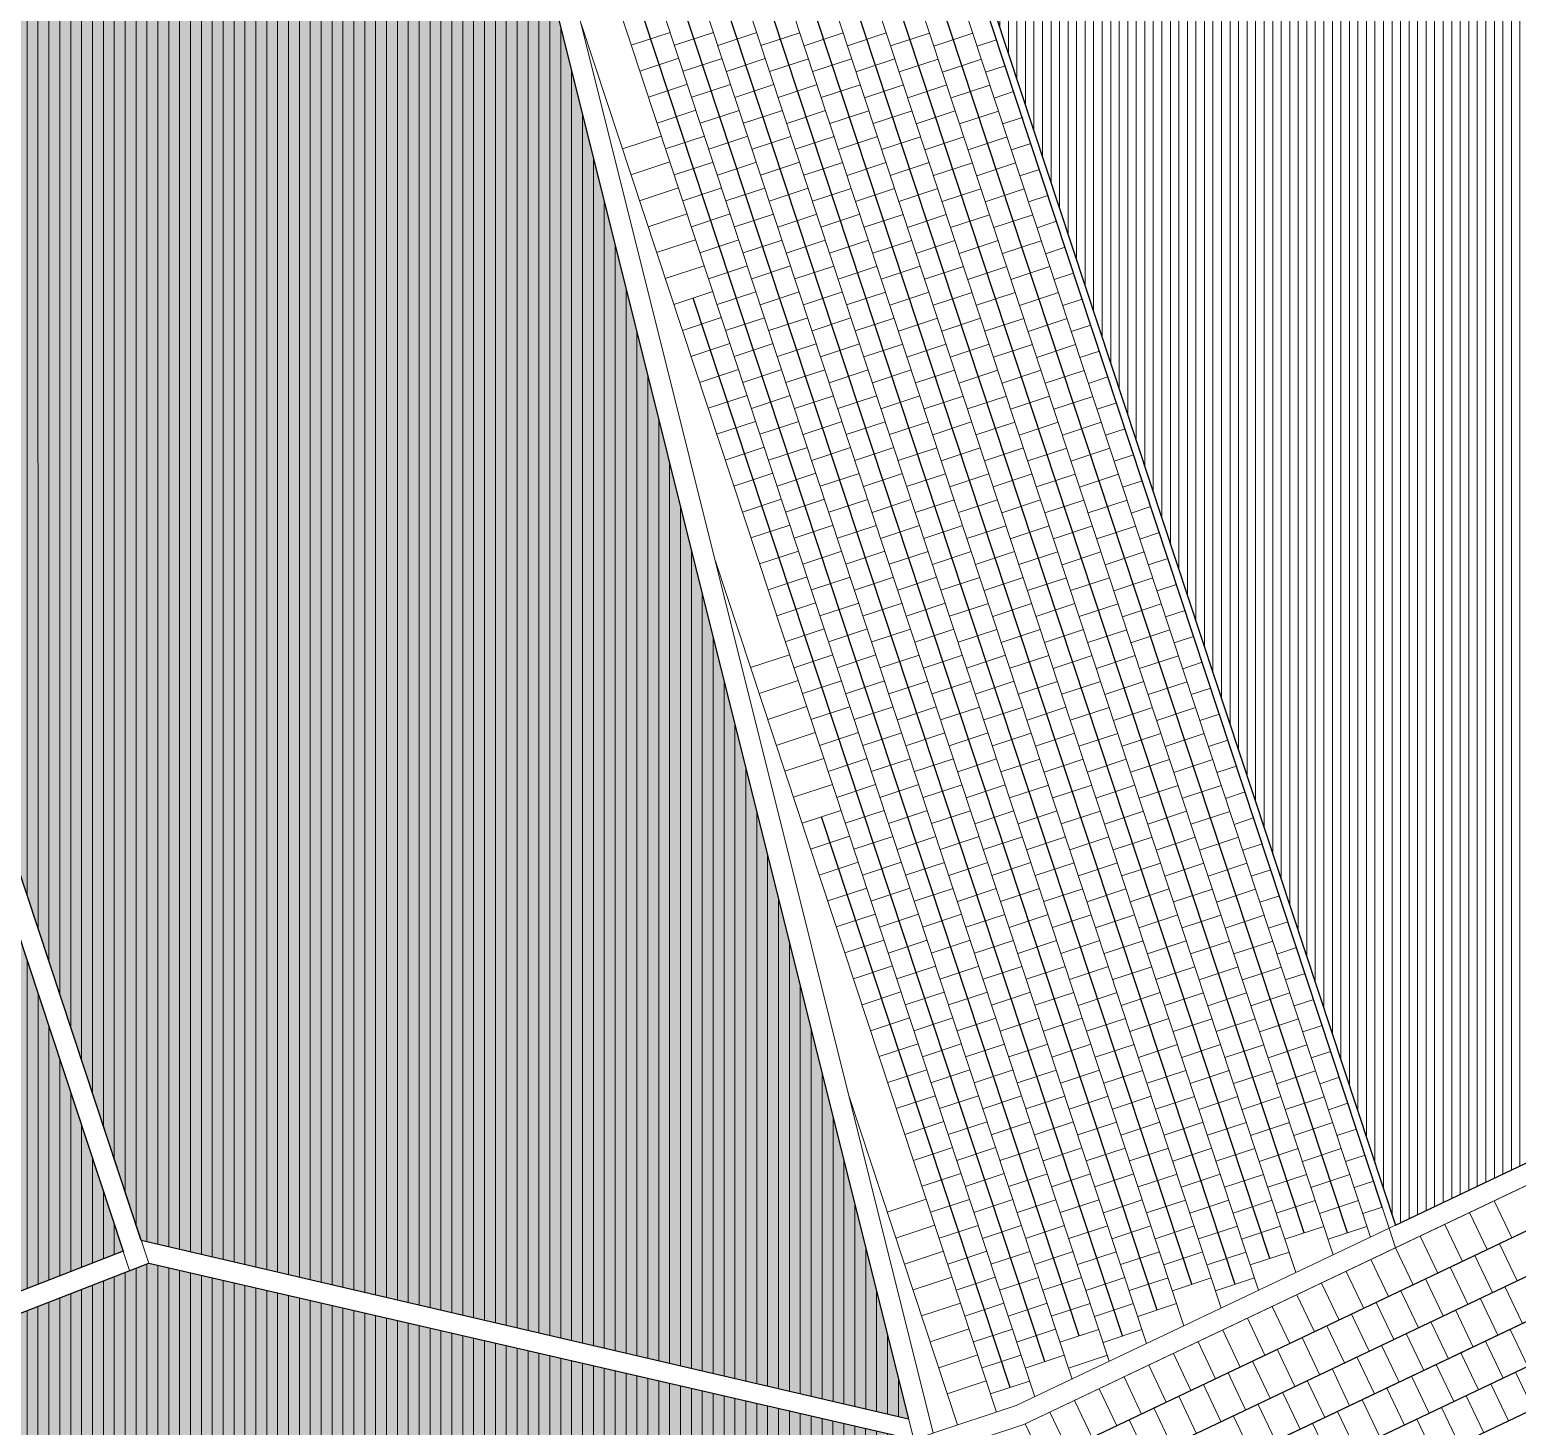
# Model space of a CAD drawing. Header units: metres. Extents: x 679599 to 680028, y 2748524 to 2748840.
# Drawn here: x 679962.27 to 679984.04, y 2748688.94 to 2748709.39 of the extents above; entities that cross this region are included whole.
import ezdxf

# ---------------------------------------------------------------- set-up
doc = ezdxf.new("R2010")
doc.units = ezdxf.units.M
doc.header["$LTSCALE"] = 5
doc.layers.add('00-AUX', color=2, linetype='Continuous', plot=False)
for name, color, linetype, lineweight, plot in [('02-L-B-Channel', 140, 'Continuous', 5, False), ('02-L-B-Curb', 11, 'Continuous', 5, False), ('02-L-B-Gutter', 170, 'Continuous', 5, False)]:
    doc.layers.add(name, color=color, linetype=linetype, lineweight=lineweight, plot=plot)
for name, color, linetype, lineweight, true_color in [('02-L-Joints-Paviment_07_Precast Concrete Blocks 60X40', 7, 'Continuous', 5, 0x999999), ('03-TR-Pavement_02_Sealed Gravel', 7, 'Continuous', 5, 0x38321e), ('03-TR-Pavement_04_Dry Meadow_2', 7, 'Continuous', 5, 0xe2c75d), ('03-TR-Pavement_07_Precast Concrete Blocks 60X40', 7, 'Continuous', 5, 0x999999)]:
    doc.layers.add(name, color=color, linetype=linetype, lineweight=lineweight, true_color=true_color)
doc.layers.add('03-TR-Pavement_04_Dry Meadow_', color=54, linetype='Continuous', lineweight=5)

msp = doc.modelspace()

# ---------------------------------------------------------------- hatches: boundary and pattern name
at = {"layer": '03-TR-Pavement_02_Sealed Gravel', "linetype": 'Continuous'}
h = msp.add_hatch(dxfattribs=at)
h.set_pattern_fill('ANSI31', color=256, scale=0.0393, angle=45)
h.set_pattern_definition([(90, (652974.11672, 2717198.73223), (-0.1247775, 0), [])])
h.paths.add_polyline_path([(679968.866, 2748742.603), (679983.868, 2748747.571), (679993.107, 2748719.677), (679978.111, 2748714.692)], flags=16)
h.paths.add_polyline_path([(679998.133, 2748710.307), (680003.902, 2748713.034), (680005.419, 2748708.439), (680000.185, 2748705.967)], flags=16)
h.paths.add_polyline_path([(679963.902, 2748747.461), (679988.621, 2748759.303), (680006.998, 2748703.659), (679982.255, 2748691.885)])
at = {"layer": '03-TR-Pavement_04_Dry Meadow_', "linetype": 'Continuous'}
h = msp.add_hatch(dxfattribs=at)
h.set_pattern_fill('ANSI31', color=256, scale=0.0502, angle=45)
edge = h.paths.add_edge_path()
edge.add_line((679951.824, 2748727.274), (679906.388, 2748719.139))
edge.add_line((679906.388, 2748719.139), (679907.52, 2748717.31))
edge.add_line((679907.52, 2748717.31), (679910.109, 2748717.774))
edge.add_arc((679914.515, 2748693.165), 25, 80.3242, 100.1502, ccw=False)
edge.add_line((679918.717, 2748717.809), (679942.925, 2748713.682))
edge.add_line((679942.925, 2748713.682), (679947.801, 2748721.129))
edge.add_line((679947.801, 2748721.129), (679948.805, 2748720.471))
edge.add_line((679948.805, 2748720.471), (679944.215, 2748713.462))
edge.add_line((679944.215, 2748713.462), (679944.503, 2748713.413))
edge.add_arc((679947.024, 2748728.2), 15, 260.3242, 285.4745)
edge.add_line((679951.027, 2748713.743), (679951.403, 2748712.603))
edge.add_arc((679947.024, 2748728.2), 16.2, 260.3242, 285.6822, ccw=False)
edge.add_line((679944.302, 2748712.23), (679943.499, 2748712.367))
edge.add_line((679943.499, 2748712.367), (679937.947, 2748703.887))
edge.add_arc((679928.577, 2748710.022), 11.2, 280.6088, 326.7876, ccw=False)
edge.add_arc((679938.068, 2748734.433), 36.19, 258.154, 269.2826)
edge.add_arc((679937.023, 2748650.968), 47.281, 64.0406, 89.2826, ccw=False)
edge.add_line((679957.719, 2748693.479), (679957.194, 2748692.4))
edge.add_arc((679937.023, 2748650.968), 46.081, 64.0406, 89.2826)
edge.add_arc((679938.068, 2748734.433), 37.39, 258.9313, 269.2826, ccw=False)
edge.add_arc((679914.873, 2748673.066), 29.415, 46.138, 57.0108, ccw=False)
edge.add_line((679935.256, 2748694.274), (679943.096, 2748686.739))
edge.add_line((679943.096, 2748686.739), (679942.265, 2748685.874))
edge.add_line((679942.265, 2748685.874), (679934.424, 2748693.409))
edge.add_arc((679914.873, 2748673.066), 28.215, 46.138, 84.6291)
edge.add_line((679917.514, 2748701.157), (679930.755, 2748679.757))
edge.add_line((679930.755, 2748679.757), (679958.564, 2748690.599))
edge.add_line((679958.564, 2748690.599), (679958.927, 2748689.668))
edge.add_line((679958.927, 2748689.668), (679963.637, 2748691.504))
edge.add_line((679963.637, 2748691.504), (679951.824, 2748727.274))
edge = h.paths.add_edge_path(flags=17)
edge.add_line((679942.208, 2748712.587), (679926.353, 2748715.29))
edge.add_arc((679924.454, 2748704.151), 11.3, 80.3242, 135.7121)
edge.add_line((679916.365, 2748712.041), (679912.948, 2748708.538))
edge.add_line((679912.948, 2748708.538), (679916.732, 2748702.422))
edge.add_arc((679914.873, 2748673.066), 29.415, 69.6554, 86.378, ccw=False)
edge.add_arc((679928.577, 2748710.022), 10, 249.6554, 326.7876)
edge.add_line((679936.943, 2748704.545), (679942.208, 2748712.587))
edge = h.paths.add_edge_path(flags=17)
edge.add_line((679921.085, 2748716.188), (679918.515, 2748716.627))
edge.add_arc((679914.515, 2748693.165), 23.8, 80.3242, 100.1502)
edge.add_line((679910.321, 2748716.593), (679908.199, 2748716.213))
edge.add_line((679908.199, 2748716.213), (679912.297, 2748709.589))
edge.add_line((679912.297, 2748709.589), (679915.506, 2748712.879))
edge.add_arc((679924.454, 2748704.151), 12.5, 105.6353, 135.7121, ccw=False)
h = msp.add_hatch(dxfattribs=at)
h.set_pattern_fill('ANSI31', color=256, scale=0.0502, angle=45)
h.paths.add_polyline_path([(679956.694, 2748713.49), (679968.087, 2748717.252), (679975.132, 2748689.046), (679963.901, 2748691.661)])
h = msp.add_hatch(dxfattribs=at)
h.set_pattern_fill('ANSI31', color=256, scale=0.0502, angle=45)
h.paths.add_polyline_path([(679964.011, 2748691.328), (679975.206, 2748688.747), (679932.702, 2748674.71), (679930.503, 2748678.264)])
at = {"layer": '03-TR-Pavement_04_Dry Meadow_2', "ltscale": 2, "transparency": 33554687}
h = msp.add_hatch(dxfattribs=at)
h.set_pattern_fill('AR-CONC', color=256, scale=0.0067, angle=290)
edge = h.paths.add_edge_path(flags=17)
edge.add_line((679942.208, 2748712.587), (679926.353, 2748715.29))
edge.add_arc((679924.454, 2748704.151), 11.3, 80.3242, 135.7121)
edge.add_line((679916.365, 2748712.041), (679912.948, 2748708.538))
edge.add_line((679912.948, 2748708.538), (679916.732, 2748702.422))
edge.add_arc((679914.873, 2748673.066), 29.415, 69.6554, 86.378, ccw=False)
edge.add_arc((679928.577, 2748710.022), 10, 249.6554, 326.7876)
edge.add_line((679936.943, 2748704.545), (679942.208, 2748712.587))
edge = h.paths.add_edge_path(flags=17)
edge.add_line((679921.085, 2748716.188), (679918.515, 2748716.627))
edge.add_arc((679914.515, 2748693.165), 23.8, 80.3242, 100.1502)
edge.add_line((679910.321, 2748716.593), (679908.199, 2748716.213))
edge.add_line((679908.199, 2748716.213), (679912.297, 2748709.589))
edge.add_line((679912.297, 2748709.589), (679915.506, 2748712.879))
edge.add_arc((679924.454, 2748704.151), 12.5, 105.6353, 135.7121, ccw=False)
edge = h.paths.add_edge_path()
edge.add_arc((679951.657, 2748691.678), 3.003, 90.946, 409.5425)
edge.add_arc((679936.884, 2748650.667), 46.412, 64.0497, 68.8834, ccw=False)
edge.add_line((679957.194, 2748692.4), (679957.719, 2748693.479))
edge.add_arc((679937.023, 2748650.968), 47.281, 64.0406, 80.8063)
edge.add_line((679944.577, 2748697.642), (679944.642, 2748698.088))
edge.add_arc((679946.738, 2748697.636), 2.144, 115.8853, 167.8341, ccw=False)
edge.add_arc((679944.492, 2748702.264), 3, 295.8866, 587.3056)
edge.add_arc((679941.02, 2748698.469), 2.144, -4.4036, 47.8811, ccw=False)
edge.add_line((679943.157, 2748698.304), (679943.093, 2748697.858))
edge.add_arc((679937.023, 2748650.968), 47.281, 82.6241, 89.2826)
edge.add_arc((679938.068, 2748734.433), 36.19, 258.154, 269.2826, ccw=False)
edge.add_arc((679928.577, 2748710.022), 11.2, 280.6088, 326.7876)
edge.add_line((679937.947, 2748703.887), (679943.499, 2748712.367))
edge.add_line((679943.499, 2748712.367), (679944.302, 2748712.23))
edge.add_arc((679947.024, 2748728.2), 16.2, 260.3242, 285.6822)
edge.add_line((679951.403, 2748712.603), (679951.027, 2748713.743))
edge.add_arc((679947.024, 2748728.2), 15, 260.3242, 285.4745, ccw=False)
edge.add_line((679944.503, 2748713.413), (679944.215, 2748713.462))
edge.add_line((679944.215, 2748713.462), (679948.805, 2748720.471))
edge.add_line((679948.805, 2748720.471), (679947.801, 2748721.129))
edge.add_line((679947.801, 2748721.129), (679945.319, 2748717.339))
edge.add_line((679945.319, 2748717.339), (679945.115, 2748717.473))
edge.add_arc((679946.408, 2748719.183), 2.144, 180.9576, 232.9064, ccw=False)
edge.add_arc((679941.265, 2748719.097), 3, 0.9604, 292.2629)
edge.add_arc((679943.243, 2748714.349), 2.144, 60.6687, 113.1152, ccw=False)
edge.add_line((679944.293, 2748716.218), (679944.498, 2748716.084))
edge.add_line((679944.498, 2748716.084), (679942.925, 2748713.682))
edge.add_line((679942.925, 2748713.682), (679918.717, 2748717.809))
edge.add_arc((679914.515, 2748693.165), 25, 80.3242, 100.1502)
edge.add_line((679910.109, 2748717.774), (679907.52, 2748717.31))
edge.add_line((679907.52, 2748717.31), (679906.388, 2748719.139))
edge.add_line((679906.388, 2748719.139), (679951.824, 2748727.274))
edge.add_line((679951.824, 2748727.274), (679963.637, 2748691.504))
edge.add_line((679963.637, 2748691.504), (679958.927, 2748689.668))
edge.add_line((679958.927, 2748689.668), (679958.564, 2748690.599))
edge.add_line((679958.564, 2748690.599), (679930.755, 2748679.757))
edge.add_line((679930.755, 2748679.757), (679917.514, 2748701.157))
edge.add_arc((679914.873, 2748673.066), 28.215, 46.138, 84.6291, ccw=False)
edge.add_line((679934.424, 2748693.409), (679942.265, 2748685.874))
edge.add_line((679942.265, 2748685.874), (679943.096, 2748686.739))
edge.add_line((679943.096, 2748686.739), (679935.256, 2748694.274))
edge.add_arc((679914.873, 2748673.066), 29.415, 46.138, 57.0108)
edge.add_arc((679938.068, 2748734.433), 37.39, 258.9313, 269.2826)
edge.add_arc((679937.092, 2748651.378), 45.67, 71.4685, 89.3631, ccw=False)
edge = h.paths.add_edge_path(flags=16)
edge.add_line((679929.841, 2748700.102), (679931.488, 2748700.455))
edge.add_arc((679933.623, 2748700.26), 2.144, 136.2636, 174.7921, ccw=False)
edge.add_arc((679929.906, 2748703.817), 3, 316.2636, 607.9235)
edge.add_arc((679927.973, 2748699.05), 2.144, 29.3949, 67.9235, ccw=False)
h = msp.add_hatch(dxfattribs=at)
h.set_pattern_fill('AR-CONC', color=256, scale=0.0067, angle=290)
h.paths.add_polyline_path([(679956.694, 2748713.49), (679968.087, 2748717.252), (679975.132, 2748689.046), (679963.901, 2748691.661)])
h = msp.add_hatch(dxfattribs=at)
h.set_pattern_fill('AR-CONC', color=256, scale=0.0067, angle=290)
h.paths.add_polyline_path([(679964.011, 2748691.328), (679975.206, 2748688.747), (679932.702, 2748674.71), (679930.503, 2748678.264)])

# ---------------------------------------------------------------- linework, layer by layer
at = {"layer": '00-AUX', "ltscale": 0.3}
msp.add_lwpolyline([(679963.902, 2748747.461), (679982.255, 2748691.885), (680006.998, 2748703.659), (679988.621, 2748759.303)], close=True, dxfattribs=at)
at = {"layer": '00-AUX'}
for points in [[(679981.555, 2748691.772), (679963.171, 2748747.444)], [(679982.062, 2748692.15), (679963.812, 2748747.415)], [(679980.923, 2748691.774), (679962.625, 2748747.182)], [(679980.416, 2748691.396), (679962.165, 2748746.66)], [(679979.276, 2748691.02), (679965.724, 2748732.058)], [(679979.909, 2748691.018), (679966.362, 2748732.039)], [(679978.262, 2748690.263), (679969.225, 2748717.629)], [(679978.769, 2748690.642), (679969.864, 2748717.609)], [(679977.63, 2748690.265), (679969.978, 2748713.435)], [(679977.097, 2748688.433), (680020.801, 2748709.23)], [(679976.14, 2748687.314), (680020.879, 2748708.603)], [(679976.408, 2748686.778), (680021.318, 2748708.147)], [(679976.657, 2748686.231), (680021.396, 2748707.52)], [(679976.924, 2748685.694), (680021.835, 2748707.065)], [(679977.123, 2748689.887), (679971.98, 2748705.46)], [(679976.616, 2748689.509), (679973.856, 2748697.865)]]:
    msp.add_lwpolyline(points, dxfattribs=at)
at = {"layer": '00-AUX', "ltscale": 0.3}
for points in [[(679905.322, 2748718.949), (679951.824, 2748727.274), (679963.637, 2748691.504), (679930.343, 2748678.523), (679905.322, 2748718.949)], [(679964.011, 2748691.328), (679975.206, 2748688.747), (679932.702, 2748674.71), (679930.503, 2748678.264), (679964.011, 2748691.328)]]:
    msp.add_lwpolyline(points, dxfattribs=at)
at = {"layer": '00-AUX'}
msp.add_lwpolyline([(679956.694, 2748713.49), (679968.087, 2748717.252), (679975.132, 2748689.046), (679963.901, 2748691.661)], close=True, dxfattribs=at)
at = {"layer": '02-L-B-Channel'}
for points in [[(679968.087, 2748717.252), (679968.372, 2748717.347), (679975.492, 2748688.841), (679975.206, 2748688.747), (679968.087, 2748717.252)], [(679975.206, 2748688.747), (679971.643, 2748703.015)]]:
    msp.add_lwpolyline(points, dxfattribs=at)
at = {"layer": '02-L-B-Curb'}
for p, q in [((679964.01, 2748691.328), (679930.225, 2748678.156)), ((679930.343, 2748678.523), (679963.637, 2748691.504))]:
    msp.add_line(p, q, dxfattribs=at)
msp.add_lwpolyline([(679982.255, 2748691.885), (679963.902, 2748747.461), (679963.811, 2748747.418), (679982.164, 2748691.841)], close=True, dxfattribs=at)
for points in [[(679905.153, 2748719.223), (679952.027, 2748727.615), (679964.01, 2748691.328)], [(679905.322, 2748718.949), (679951.824, 2748727.274), (679963.731, 2748691.219)], [(679982.164, 2748691.841), (679976.706, 2748689.244), (679975.472, 2748688.836)], [(679963.901, 2748691.661), (679975.132, 2748689.046)], [(679982.259, 2748691.554), (679976.818, 2748688.965), (679975.566, 2748688.551)], [(679964.01, 2748691.328), (679975.206, 2748688.747)]]:
    msp.add_lwpolyline(points, dxfattribs=at)
at = {"layer": '02-L-B-Gutter'}
msp.add_lwpolyline([(680007.089, 2748703.702), (679982.164, 2748691.841), (679982.259, 2748691.554), (680007.184, 2748703.415)], close=True, dxfattribs=at)
at = {"layer": '02-L-Joints-Paviment_07_Precast Concrete Blocks 60X40'}
for points in [[(679971.643, 2748709.351), (679971.073, 2748709.162)], [(679972.276, 2748709.349), (679971.706, 2748709.161)], [(679972.908, 2748709.347), (679972.338, 2748709.159)], [(679973.541, 2748709.345), (679972.971, 2748709.157)], [(679974.173, 2748709.344), (679973.603, 2748709.155)], [(679974.805, 2748709.342), (679974.236, 2748709.154)], [(679975.438, 2748709.34), (679974.868, 2748709.152)], [(679976.07, 2748709.338), (679975.501, 2748709.15)], [(679976.418, 2748709.243), (679976.133, 2748709.148)], [(679971.769, 2748708.971), (679971.199, 2748708.783)], [(679972.401, 2748708.969), (679971.831, 2748708.781)], [(679973.034, 2748708.967), (679972.464, 2748708.779)], [(679973.666, 2748708.965), (679973.096, 2748708.777)], [(679974.298, 2748708.964), (679973.729, 2748708.776)], [(679974.931, 2748708.962), (679974.361, 2748708.774)], [(679975.563, 2748708.96), (679974.994, 2748708.772)], [(679976.196, 2748708.958), (679975.626, 2748708.77)], [(679976.544, 2748708.863), (679976.259, 2748708.768)], [(679971.894, 2748708.591), (679971.324, 2748708.403)], [(679972.527, 2748708.589), (679971.957, 2748708.401)], [(679973.159, 2748708.587), (679972.589, 2748708.399)], [(679973.791, 2748708.586), (679973.222, 2748708.398)], [(679974.424, 2748708.584), (679973.854, 2748708.396)], [(679975.056, 2748708.582), (679974.487, 2748708.394)], [(679975.689, 2748708.58), (679975.119, 2748708.392)], [(679976.321, 2748708.579), (679975.752, 2748708.39)], [(679976.669, 2748708.483), (679976.384, 2748708.389)], [(679972.019, 2748708.211), (679971.45, 2748708.023)], [(679972.652, 2748708.209), (679972.082, 2748708.021)], [(679973.284, 2748708.208), (679972.715, 2748708.019)], [(679973.917, 2748708.206), (679973.347, 2748708.018)], [(679974.549, 2748708.204), (679973.98, 2748708.016)], [(679975.182, 2748708.202), (679974.612, 2748708.014)], [(679975.814, 2748708.201), (679975.244, 2748708.012)], [(679976.447, 2748708.199), (679975.877, 2748708.011)], [(679976.795, 2748708.103), (679976.509, 2748708.009)], [(679971.512, 2748707.833), (679970.943, 2748707.645)], [(679972.145, 2748707.831), (679971.575, 2748707.643)], [(679972.777, 2748707.83), (679972.208, 2748707.641)], [(679973.41, 2748707.828), (679972.84, 2748707.64)], [(679974.042, 2748707.826), (679973.473, 2748707.638)], [(679974.675, 2748707.824), (679974.105, 2748707.636)], [(679975.307, 2748707.822), (679974.737, 2748707.634)], [(679975.94, 2748707.821), (679975.37, 2748707.633)], [(679976.572, 2748707.819), (679976.002, 2748707.631)], [(679976.92, 2748707.723), (679976.635, 2748707.629)], [(679971.638, 2748707.453), (679971.068, 2748707.265)], [(679972.27, 2748707.451), (679971.701, 2748707.263)], [(679972.903, 2748707.45), (679972.333, 2748707.262)], [(679973.535, 2748707.448), (679972.966, 2748707.26)], [(679974.168, 2748707.446), (679973.598, 2748707.258)], [(679974.8, 2748707.444), (679974.23, 2748707.256)], [(679975.433, 2748707.443), (679974.863, 2748707.254)], [(679976.065, 2748707.441), (679975.495, 2748707.253)], [(679976.698, 2748707.439), (679976.128, 2748707.251)], [(679977.046, 2748707.343), (679976.76, 2748707.249)], [(679971.763, 2748707.073), (679971.194, 2748706.885)], [(679972.396, 2748707.072), (679971.826, 2748706.883)], [(679973.028, 2748707.07), (679972.459, 2748706.882)], [(679973.661, 2748707.068), (679973.091, 2748706.88)], [(679974.293, 2748707.066), (679973.723, 2748706.878)], [(679974.926, 2748707.065), (679974.356, 2748706.876)], [(679975.558, 2748707.063), (679974.988, 2748706.875)], [(679976.19, 2748707.061), (679975.621, 2748706.873)], [(679976.823, 2748707.059), (679976.253, 2748706.871)], [(679977.171, 2748706.964), (679976.886, 2748706.869)], [(679971.889, 2748706.694), (679971.319, 2748706.505)], [(679972.521, 2748706.692), (679971.952, 2748706.504)], [(679973.154, 2748706.69), (679972.584, 2748706.502)], [(679973.786, 2748706.688), (679973.216, 2748706.5)], [(679974.419, 2748706.687), (679973.849, 2748706.498)], [(679975.051, 2748706.685), (679974.481, 2748706.497)], [(679975.683, 2748706.683), (679975.114, 2748706.495)], [(679976.316, 2748706.681), (679975.746, 2748706.493)], [(679976.948, 2748706.679), (679976.379, 2748706.491)], [(679977.296, 2748706.584), (679977.011, 2748706.49)], [(679972.014, 2748706.314), (679971.444, 2748706.126)], [(679972.647, 2748706.312), (679972.077, 2748706.124)], [(679973.279, 2748706.31), (679972.709, 2748706.122)], [(679973.912, 2748706.308), (679973.342, 2748706.12)], [(679974.544, 2748706.307), (679973.974, 2748706.119)], [(679975.176, 2748706.305), (679974.607, 2748706.117)], [(679975.809, 2748706.303), (679975.239, 2748706.115)], [(679976.441, 2748706.301), (679975.872, 2748706.113)], [(679977.074, 2748706.3), (679976.504, 2748706.111)], [(679977.422, 2748706.204), (679977.137, 2748706.11)], [(679972.14, 2748705.934), (679971.57, 2748705.746)], [(679972.772, 2748705.932), (679972.202, 2748705.744)], [(679973.405, 2748705.93), (679972.835, 2748705.742)], [(679974.037, 2748705.929), (679973.467, 2748705.74)], [(679974.669, 2748705.927), (679974.1, 2748705.739)], [(679975.302, 2748705.925), (679974.732, 2748705.737)], [(679975.934, 2748705.923), (679975.365, 2748705.735)], [(679976.567, 2748705.922), (679975.997, 2748705.733)], [(679977.199, 2748705.92), (679976.63, 2748705.732)], [(679977.547, 2748705.824), (679977.262, 2748705.73)], [(679972.265, 2748705.554), (679971.695, 2748705.366)], [(679972.898, 2748705.552), (679972.328, 2748705.364)], [(679973.53, 2748705.551), (679972.96, 2748705.362)], [(679974.162, 2748705.549), (679973.593, 2748705.361)], [(679974.795, 2748705.547), (679974.225, 2748705.359)], [(679975.427, 2748705.545), (679974.858, 2748705.357)], [(679976.06, 2748705.544), (679975.49, 2748705.355)], [(679976.692, 2748705.542), (679976.123, 2748705.354)], [(679977.325, 2748705.54), (679976.755, 2748705.352)], [(679977.673, 2748705.444), (679977.387, 2748705.35)], [(679972.39, 2748705.174), (679971.821, 2748704.986)], [(679973.023, 2748705.173), (679972.453, 2748704.984)], [(679973.655, 2748705.171), (679973.086, 2748704.983)], [(679974.288, 2748705.169), (679973.718, 2748704.981)], [(679974.92, 2748705.167), (679974.351, 2748704.979)], [(679975.553, 2748705.165), (679974.983, 2748704.977)], [(679976.185, 2748705.164), (679975.616, 2748704.976)], [(679976.818, 2748705.162), (679976.248, 2748704.974)], [(679977.45, 2748705.16), (679976.88, 2748704.972)], [(679977.798, 2748705.064), (679977.513, 2748704.97)], [(679972.516, 2748704.794), (679971.946, 2748704.606)], [(679973.148, 2748704.793), (679972.579, 2748704.605)], [(679973.781, 2748704.791), (679973.211, 2748704.603)], [(679974.413, 2748704.789), (679973.844, 2748704.601)], [(679975.046, 2748704.787), (679974.476, 2748704.599)], [(679975.678, 2748704.786), (679975.108, 2748704.597)], [(679976.311, 2748704.784), (679975.741, 2748704.596)], [(679976.943, 2748704.782), (679976.373, 2748704.594)], [(679977.576, 2748704.78), (679977.006, 2748704.592)], [(679977.924, 2748704.685), (679977.638, 2748704.59)], [(679972.641, 2748704.415), (679972.072, 2748704.226)], [(679973.274, 2748704.413), (679972.704, 2748704.225)], [(679973.906, 2748704.411), (679973.337, 2748704.223)], [(679974.539, 2748704.409), (679973.969, 2748704.221)], [(679975.171, 2748704.408), (679974.601, 2748704.219)], [(679975.804, 2748704.406), (679975.234, 2748704.218)], [(679976.436, 2748704.404), (679975.866, 2748704.216)], [(679977.069, 2748704.402), (679976.499, 2748704.214)], [(679977.701, 2748704.401), (679977.131, 2748704.212)], [(679978.049, 2748704.305), (679977.764, 2748704.211)], [(679972.767, 2748704.035), (679972.197, 2748703.847)], [(679973.399, 2748704.033), (679972.83, 2748703.845)], [(679974.032, 2748704.031), (679973.462, 2748703.843)], [(679974.664, 2748704.03), (679974.094, 2748703.841)], [(679975.297, 2748704.028), (679974.727, 2748703.84)], [(679975.929, 2748704.026), (679975.359, 2748703.838)], [(679976.562, 2748704.024), (679975.992, 2748703.836)], [(679977.194, 2748704.022), (679976.624, 2748703.834)], [(679977.826, 2748704.021), (679977.257, 2748703.833)], [(679978.174, 2748703.925), (679977.889, 2748703.831)], [(679972.892, 2748703.655), (679972.322, 2748703.467)], [(679973.525, 2748703.653), (679972.955, 2748703.465)], [(679974.157, 2748703.651), (679973.587, 2748703.463)], [(679974.79, 2748703.65), (679974.22, 2748703.462)], [(679975.422, 2748703.648), (679974.852, 2748703.46)], [(679976.054, 2748703.646), (679975.485, 2748703.458)], [(679976.687, 2748703.644), (679976.117, 2748703.456)], [(679977.319, 2748703.643), (679976.75, 2748703.454)], [(679977.952, 2748703.641), (679977.382, 2748703.453)], [(679978.3, 2748703.545), (679978.015, 2748703.451)], [(679973.018, 2748703.275), (679972.448, 2748703.087)], [(679973.65, 2748703.273), (679973.08, 2748703.085)], [(679974.283, 2748703.272), (679973.713, 2748703.083)], [(679974.915, 2748703.27), (679974.345, 2748703.082)], [(679975.547, 2748703.268), (679974.978, 2748703.08)], [(679976.18, 2748703.266), (679975.61, 2748703.078)], [(679976.812, 2748703.265), (679976.243, 2748703.076)], [(679977.445, 2748703.263), (679976.875, 2748703.075)], [(679978.077, 2748703.261), (679977.508, 2748703.073)], [(679978.425, 2748703.165), (679978.14, 2748703.071)], [(679973.143, 2748702.895), (679972.573, 2748702.707)], [(679973.776, 2748702.894), (679973.206, 2748702.705)], [(679974.408, 2748702.892), (679973.838, 2748702.704)], [(679975.04, 2748702.89), (679974.471, 2748702.702)], [(679975.673, 2748702.888), (679975.103, 2748702.7)], [(679976.305, 2748702.886), (679975.736, 2748702.698)], [(679976.938, 2748702.885), (679976.368, 2748702.697)], [(679977.57, 2748702.883), (679977.001, 2748702.695)], [(679978.203, 2748702.881), (679977.633, 2748702.693)], [(679978.551, 2748702.786), (679978.265, 2748702.691)], [(679973.268, 2748702.515), (679972.699, 2748702.327)], [(679973.901, 2748702.514), (679973.331, 2748702.326)], [(679974.533, 2748702.512), (679973.964, 2748702.324)], [(679975.166, 2748702.51), (679974.596, 2748702.322)], [(679975.798, 2748702.508), (679975.229, 2748702.32)], [(679976.431, 2748702.507), (679975.861, 2748702.319)], [(679977.063, 2748702.505), (679976.494, 2748702.317)], [(679977.696, 2748702.503), (679977.126, 2748702.315)], [(679978.328, 2748702.501), (679977.758, 2748702.313)], [(679978.676, 2748702.406), (679978.391, 2748702.311)], [(679973.394, 2748702.136), (679972.824, 2748701.948)], [(679974.026, 2748702.134), (679973.457, 2748701.946)], [(679974.659, 2748702.132), (679974.089, 2748701.944)], [(679975.291, 2748702.13), (679974.722, 2748701.942)], [(679975.924, 2748702.129), (679975.354, 2748701.94)], [(679976.556, 2748702.127), (679975.986, 2748701.939)], [(679977.189, 2748702.125), (679976.619, 2748701.937)], [(679977.821, 2748702.123), (679977.251, 2748701.935)], [(679978.454, 2748702.122), (679977.884, 2748701.933)], [(679978.802, 2748702.026), (679978.516, 2748701.932)], [(679973.519, 2748701.756), (679972.95, 2748701.568)], [(679974.152, 2748701.754), (679973.582, 2748701.566)], [(679974.784, 2748701.752), (679974.215, 2748701.564)], [(679975.417, 2748701.751), (679974.847, 2748701.562)], [(679976.049, 2748701.749), (679975.479, 2748701.561)], [(679976.682, 2748701.747), (679976.112, 2748701.559)], [(679977.314, 2748701.745), (679976.744, 2748701.557)], [(679977.947, 2748701.743), (679977.377, 2748701.555)], [(679978.579, 2748701.742), (679978.009, 2748701.554)], [(679978.927, 2748701.646), (679978.642, 2748701.552)], [(679973.645, 2748701.376), (679973.075, 2748701.188)], [(679974.277, 2748701.374), (679973.708, 2748701.186)], [(679974.91, 2748701.373), (679974.34, 2748701.184)], [(679975.542, 2748701.371), (679974.972, 2748701.183)], [(679976.175, 2748701.369), (679975.605, 2748701.181)], [(679976.807, 2748701.367), (679976.237, 2748701.179)], [(679977.44, 2748701.365), (679976.87, 2748701.177)], [(679978.072, 2748701.364), (679977.502, 2748701.176)], [(679978.704, 2748701.362), (679978.135, 2748701.174)], [(679979.053, 2748701.266), (679978.767, 2748701.172)], [(679973.77, 2748700.996), (679973.201, 2748700.808)], [(679974.403, 2748700.994), (679973.833, 2748700.806)], [(679975.035, 2748700.993), (679974.465, 2748700.805)], [(679975.668, 2748700.991), (679975.098, 2748700.803)], [(679976.3, 2748700.989), (679975.73, 2748700.801)], [(679976.932, 2748700.987), (679976.363, 2748700.799)], [(679977.565, 2748700.986), (679976.995, 2748700.797)], [(679978.197, 2748700.984), (679977.628, 2748700.796)], [(679978.83, 2748700.982), (679978.26, 2748700.794)], [(679979.178, 2748700.886), (679978.893, 2748700.792)], [(679973.896, 2748700.616), (679973.326, 2748700.428)], [(679974.528, 2748700.615), (679973.958, 2748700.426)], [(679975.161, 2748700.613), (679974.591, 2748700.425)], [(679975.793, 2748700.611), (679975.223, 2748700.423)], [(679976.425, 2748700.609), (679975.856, 2748700.421)], [(679977.058, 2748700.608), (679976.488, 2748700.419)], [(679977.69, 2748700.606), (679977.121, 2748700.418)], [(679978.323, 2748700.604), (679977.753, 2748700.416)], [(679978.955, 2748700.602), (679978.386, 2748700.414)], [(679979.303, 2748700.507), (679979.018, 2748700.412)], [(679973.389, 2748700.238), (679972.819, 2748700.05)], [(679974.021, 2748700.237), (679973.451, 2748700.048)], [(679974.654, 2748700.235), (679974.084, 2748700.047)], [(679975.286, 2748700.233), (679974.716, 2748700.045)], [(679975.918, 2748700.231), (679975.349, 2748700.043)], [(679976.551, 2748700.229), (679975.981, 2748700.041)], [(679977.183, 2748700.228), (679976.614, 2748700.04)], [(679977.816, 2748700.226), (679977.246, 2748700.038)], [(679978.448, 2748700.224), (679977.879, 2748700.036)], [(679979.081, 2748700.222), (679978.511, 2748700.034)], [(679979.429, 2748700.127), (679979.143, 2748700.033)], [(679973.514, 2748699.858), (679972.944, 2748699.67)], [(679974.147, 2748699.857), (679973.577, 2748699.669)], [(679974.779, 2748699.855), (679974.209, 2748699.667)], [(679975.411, 2748699.853), (679974.842, 2748699.665)], [(679976.044, 2748699.851), (679975.474, 2748699.663)], [(679976.676, 2748699.85), (679976.107, 2748699.662)], [(679977.309, 2748699.848), (679976.739, 2748699.66)], [(679977.941, 2748699.846), (679977.372, 2748699.658)], [(679978.574, 2748699.844), (679978.004, 2748699.656)], [(679979.206, 2748699.843), (679978.636, 2748699.654)], [(679979.554, 2748699.747), (679979.269, 2748699.653)], [(679973.639, 2748699.479), (679973.07, 2748699.291)], [(679974.272, 2748699.477), (679973.702, 2748699.289)], [(679974.904, 2748699.475), (679974.335, 2748699.287)], [(679975.537, 2748699.473), (679974.967, 2748699.285)], [(679976.169, 2748699.472), (679975.6, 2748699.283)], [(679976.802, 2748699.47), (679976.232, 2748699.282)], [(679977.434, 2748699.468), (679976.865, 2748699.28)], [(679978.067, 2748699.466), (679977.497, 2748699.278)], [(679978.699, 2748699.465), (679978.129, 2748699.276)], [(679979.332, 2748699.463), (679978.762, 2748699.275)], [(679979.68, 2748699.367), (679979.394, 2748699.273)], [(679973.765, 2748699.099), (679973.195, 2748698.911)], [(679974.397, 2748699.097), (679973.828, 2748698.909)], [(679975.03, 2748699.095), (679974.46, 2748698.907)], [(679975.662, 2748699.094), (679975.093, 2748698.905)], [(679976.295, 2748699.092), (679975.725, 2748698.904)], [(679976.927, 2748699.09), (679976.358, 2748698.902)], [(679977.56, 2748699.088), (679976.99, 2748698.9)], [(679978.192, 2748699.086), (679977.622, 2748698.898)], [(679978.825, 2748699.085), (679978.255, 2748698.897)], [(679979.457, 2748699.083), (679978.887, 2748698.895)], [(679979.805, 2748698.987), (679979.52, 2748698.893)], [(679973.89, 2748698.719), (679973.321, 2748698.531)], [(679974.523, 2748698.717), (679973.953, 2748698.529)], [(679975.155, 2748698.715), (679974.586, 2748698.527)], [(679975.788, 2748698.714), (679975.218, 2748698.526)], [(679976.42, 2748698.712), (679975.85, 2748698.524)], [(679977.053, 2748698.71), (679976.483, 2748698.522)], [(679977.685, 2748698.708), (679977.115, 2748698.52)], [(679978.318, 2748698.707), (679977.748, 2748698.519)], [(679978.95, 2748698.705), (679978.38, 2748698.517)], [(679979.582, 2748698.703), (679979.013, 2748698.515)], [(679979.931, 2748698.607), (679979.645, 2748698.513)], [(679974.016, 2748698.339), (679973.446, 2748698.151)], [(679974.648, 2748698.337), (679974.079, 2748698.149)], [(679975.281, 2748698.336), (679974.711, 2748698.148)], [(679975.913, 2748698.334), (679975.343, 2748698.146)], [(679976.546, 2748698.332), (679975.976, 2748698.144)], [(679977.178, 2748698.33), (679976.608, 2748698.142)], [(679977.811, 2748698.329), (679977.241, 2748698.14)], [(679978.443, 2748698.327), (679977.873, 2748698.139)], [(679979.075, 2748698.325), (679978.506, 2748698.137)], [(679979.708, 2748698.323), (679979.138, 2748698.135)], [(679980.056, 2748698.228), (679979.771, 2748698.133)], [(679974.141, 2748697.959), (679973.572, 2748697.771)], [(679974.774, 2748697.958), (679974.204, 2748697.769)], [(679975.406, 2748697.956), (679974.836, 2748697.768)], [(679976.039, 2748697.954), (679975.469, 2748697.766)], [(679976.671, 2748697.952), (679976.101, 2748697.764)], [(679977.304, 2748697.951), (679976.734, 2748697.762)], [(679977.936, 2748697.949), (679977.366, 2748697.761)], [(679978.568, 2748697.947), (679977.999, 2748697.759)], [(679979.201, 2748697.945), (679978.631, 2748697.757)], [(679979.833, 2748697.943), (679979.264, 2748697.755)], [(679980.181, 2748697.848), (679979.896, 2748697.754)], [(679974.267, 2748697.58), (679973.697, 2748697.391)], [(679974.899, 2748697.578), (679974.329, 2748697.39)], [(679975.532, 2748697.576), (679974.962, 2748697.388)], [(679976.164, 2748697.574), (679975.594, 2748697.386)], [(679976.796, 2748697.572), (679976.227, 2748697.384)], [(679977.429, 2748697.571), (679976.859, 2748697.383)], [(679978.061, 2748697.569), (679977.492, 2748697.381)], [(679978.694, 2748697.567), (679978.124, 2748697.379)], [(679979.326, 2748697.565), (679978.757, 2748697.377)], [(679979.959, 2748697.564), (679979.389, 2748697.376)], [(679980.307, 2748697.468), (679980.021, 2748697.374)], [(679974.392, 2748697.2), (679973.822, 2748697.012)], [(679975.025, 2748697.198), (679974.455, 2748697.01)], [(679975.657, 2748697.196), (679975.087, 2748697.008)], [(679976.289, 2748697.194), (679975.72, 2748697.006)], [(679976.922, 2748697.193), (679976.352, 2748697.005)], [(679977.554, 2748697.191), (679976.985, 2748697.003)], [(679978.187, 2748697.189), (679977.617, 2748697.001)], [(679978.819, 2748697.187), (679978.25, 2748696.999)], [(679979.452, 2748697.186), (679978.882, 2748696.997)], [(679980.084, 2748697.184), (679979.514, 2748696.996)], [(679980.432, 2748697.088), (679980.147, 2748696.994)], [(679974.518, 2748696.82), (679973.948, 2748696.632)], [(679975.15, 2748696.818), (679974.58, 2748696.63)], [(679975.782, 2748696.816), (679975.213, 2748696.628)], [(679976.415, 2748696.815), (679975.845, 2748696.626)], [(679977.047, 2748696.813), (679976.478, 2748696.625)], [(679977.68, 2748696.811), (679977.11, 2748696.623)], [(679978.312, 2748696.809), (679977.743, 2748696.621)], [(679978.945, 2748696.808), (679978.375, 2748696.619)], [(679979.577, 2748696.806), (679979.007, 2748696.618)], [(679980.21, 2748696.804), (679979.64, 2748696.616)], [(679980.558, 2748696.708), (679980.272, 2748696.614)], [(679974.643, 2748696.44), (679974.073, 2748696.252)], [(679975.275, 2748696.438), (679974.706, 2748696.25)], [(679975.908, 2748696.437), (679975.338, 2748696.248)], [(679976.54, 2748696.435), (679975.971, 2748696.247)], [(679977.173, 2748696.433), (679976.603, 2748696.245)], [(679977.805, 2748696.431), (679977.236, 2748696.243)], [(679978.438, 2748696.429), (679977.868, 2748696.241)], [(679979.07, 2748696.428), (679978.5, 2748696.24)], [(679979.703, 2748696.426), (679979.133, 2748696.238)], [(679980.335, 2748696.424), (679979.765, 2748696.236)], [(679980.683, 2748696.329), (679980.398, 2748696.234)], [(679974.768, 2748696.06), (679974.199, 2748695.872)], [(679975.401, 2748696.058), (679974.831, 2748695.87)], [(679976.033, 2748696.057), (679975.464, 2748695.869)], [(679976.666, 2748696.055), (679976.096, 2748695.867)], [(679977.298, 2748696.053), (679976.728, 2748695.865)], [(679977.931, 2748696.051), (679977.361, 2748695.863)], [(679978.563, 2748696.05), (679977.993, 2748695.862)], [(679979.196, 2748696.048), (679978.626, 2748695.86)], [(679979.828, 2748696.046), (679979.258, 2748695.858)], [(679980.46, 2748696.044), (679979.891, 2748695.856)], [(679980.809, 2748695.949), (679980.523, 2748695.854)], [(679974.894, 2748695.68), (679974.324, 2748695.492)], [(679975.526, 2748695.679), (679974.957, 2748695.491)], [(679976.159, 2748695.677), (679975.589, 2748695.489)], [(679976.791, 2748695.675), (679976.221, 2748695.487)], [(679977.424, 2748695.673), (679976.854, 2748695.485)], [(679978.056, 2748695.672), (679977.486, 2748695.483)], [(679978.689, 2748695.67), (679978.119, 2748695.482)], [(679979.321, 2748695.668), (679978.751, 2748695.48)], [(679979.953, 2748695.666), (679979.384, 2748695.478)], [(679980.586, 2748695.665), (679980.016, 2748695.476)], [(679980.934, 2748695.569), (679980.649, 2748695.475)], [(679975.019, 2748695.301), (679974.45, 2748695.112)], [(679975.652, 2748695.299), (679975.082, 2748695.111)], [(679976.284, 2748695.297), (679975.714, 2748695.109)], [(679976.917, 2748695.295), (679976.347, 2748695.107)], [(679977.549, 2748695.294), (679976.979, 2748695.105)], [(679978.182, 2748695.292), (679977.612, 2748695.104)], [(679978.814, 2748695.29), (679978.244, 2748695.102)], [(679979.446, 2748695.288), (679978.877, 2748695.1)], [(679980.079, 2748695.286), (679979.509, 2748695.098)], [(679980.711, 2748695.285), (679980.142, 2748695.097)], [(679981.06, 2748695.189), (679980.774, 2748695.095)], [(679975.145, 2748694.921), (679974.575, 2748694.733)], [(679975.777, 2748694.919), (679975.207, 2748694.731)], [(679976.41, 2748694.917), (679975.84, 2748694.729)], [(679977.042, 2748694.915), (679976.472, 2748694.727)], [(679977.674, 2748694.914), (679977.105, 2748694.726)], [(679978.307, 2748694.912), (679977.737, 2748694.724)], [(679978.939, 2748694.91), (679978.37, 2748694.722)], [(679979.572, 2748694.908), (679979.002, 2748694.72)], [(679980.204, 2748694.907), (679979.635, 2748694.719)], [(679980.837, 2748694.905), (679980.267, 2748694.717)], [(679981.185, 2748694.809), (679980.899, 2748694.715)], [(679975.27, 2748694.541), (679974.7, 2748694.353)], [(679975.903, 2748694.539), (679975.333, 2748694.351)], [(679976.535, 2748694.537), (679975.965, 2748694.349)], [(679977.167, 2748694.536), (679976.598, 2748694.348)], [(679977.8, 2748694.534), (679977.23, 2748694.346)], [(679978.432, 2748694.532), (679977.863, 2748694.344)], [(679979.065, 2748694.53), (679978.495, 2748694.342)], [(679979.697, 2748694.529), (679979.128, 2748694.34)], [(679980.33, 2748694.527), (679979.76, 2748694.339)], [(679980.962, 2748694.525), (679980.392, 2748694.337)], [(679981.31, 2748694.429), (679981.025, 2748694.335)], [(679975.396, 2748694.161), (679974.826, 2748693.973)], [(679976.028, 2748694.159), (679975.458, 2748693.971)], [(679976.66, 2748694.158), (679976.091, 2748693.969)], [(679977.293, 2748694.156), (679976.723, 2748693.968)], [(679977.925, 2748694.154), (679977.356, 2748693.966)], [(679978.558, 2748694.152), (679977.988, 2748693.964)], [(679979.19, 2748694.151), (679978.621, 2748693.962)], [(679979.823, 2748694.149), (679979.253, 2748693.961)], [(679980.455, 2748694.147), (679979.885, 2748693.959)], [(679981.088, 2748694.145), (679980.518, 2748693.957)], [(679981.436, 2748694.05), (679981.15, 2748693.955)], [(679975.521, 2748693.781), (679974.951, 2748693.593)], [(679976.153, 2748693.78), (679975.584, 2748693.591)], [(679976.786, 2748693.778), (679976.216, 2748693.59)], [(679977.418, 2748693.776), (679976.849, 2748693.588)], [(679978.051, 2748693.774), (679977.481, 2748693.586)], [(679978.683, 2748693.772), (679978.114, 2748693.584)], [(679979.316, 2748693.771), (679978.746, 2748693.583)], [(679979.948, 2748693.769), (679979.378, 2748693.581)], [(679980.581, 2748693.767), (679980.011, 2748693.579)], [(679981.213, 2748693.765), (679980.643, 2748693.577)], [(679981.561, 2748693.67), (679981.276, 2748693.575)], [(679975.646, 2748693.401), (679975.077, 2748693.213)], [(679976.279, 2748693.4), (679975.709, 2748693.212)], [(679976.911, 2748693.398), (679976.342, 2748693.21)], [(679977.544, 2748693.396), (679976.974, 2748693.208)], [(679978.176, 2748693.394), (679977.606, 2748693.206)], [(679978.809, 2748693.393), (679978.239, 2748693.205)], [(679979.441, 2748693.391), (679978.871, 2748693.203)], [(679980.074, 2748693.389), (679979.504, 2748693.201)], [(679980.706, 2748693.387), (679980.136, 2748693.199)], [(679981.338, 2748693.386), (679980.769, 2748693.197)], [(679981.687, 2748693.29), (679981.401, 2748693.196)], [(679975.772, 2748693.022), (679975.202, 2748692.834)], [(679976.404, 2748693.02), (679975.835, 2748692.832)], [(679977.037, 2748693.018), (679976.467, 2748692.83)], [(679977.669, 2748693.016), (679977.099, 2748692.828)], [(679978.302, 2748693.015), (679977.732, 2748692.826)], [(679978.934, 2748693.013), (679978.364, 2748692.825)], [(679979.567, 2748693.011), (679978.997, 2748692.823)], [(679980.199, 2748693.009), (679979.629, 2748692.821)], [(679980.831, 2748693.008), (679980.262, 2748692.819)], [(679981.464, 2748693.006), (679980.894, 2748692.818)], [(679981.812, 2748692.91), (679981.527, 2748692.816)], [(679975.897, 2748692.642), (679975.328, 2748692.454)], [(679976.53, 2748692.64), (679975.96, 2748692.452)], [(679977.162, 2748692.638), (679976.592, 2748692.45)], [(679977.795, 2748692.637), (679977.225, 2748692.448)], [(679978.427, 2748692.635), (679977.857, 2748692.447)], [(679979.06, 2748692.633), (679978.49, 2748692.445)], [(679979.692, 2748692.631), (679979.122, 2748692.443)], [(679980.324, 2748692.629), (679979.755, 2748692.441)], [(679980.957, 2748692.628), (679980.387, 2748692.44)], [(679981.589, 2748692.626), (679981.02, 2748692.438)], [(679981.938, 2748692.53), (679981.652, 2748692.436)], [(679975.39, 2748692.264), (679974.82, 2748692.076)], [(679976.023, 2748692.262), (679975.453, 2748692.074)], [(679976.655, 2748692.26), (679976.085, 2748692.072)], [(679977.288, 2748692.258), (679976.718, 2748692.07)], [(679977.92, 2748692.257), (679977.35, 2748692.069)], [(679978.552, 2748692.255), (679977.983, 2748692.067)], [(679979.185, 2748692.253), (679978.615, 2748692.065)], [(679979.817, 2748692.251), (679979.248, 2748692.063)], [(679980.45, 2748692.25), (679979.88, 2748692.061)], [(679981.082, 2748692.248), (679980.513, 2748692.06)], [(679981.715, 2748692.246), (679981.145, 2748692.058)], [(679983.959, 2748691.699), (679983.701, 2748692.241)], [(679982.063, 2748692.15), (679981.778, 2748692.056)], [(679983.598, 2748691.527), (679983.34, 2748692.069)], [(679975.516, 2748691.884), (679974.946, 2748691.696)], [(679976.148, 2748691.882), (679975.578, 2748691.694)], [(679976.781, 2748691.88), (679976.211, 2748691.692)], [(679977.413, 2748691.879), (679976.843, 2748691.69)], [(679978.045, 2748691.877), (679977.476, 2748691.689)], [(679978.678, 2748691.875), (679978.108, 2748691.687)], [(679979.31, 2748691.873), (679978.741, 2748691.685)], [(679979.943, 2748691.872), (679979.373, 2748691.683)], [(679980.575, 2748691.87), (679980.006, 2748691.682)], [(679981.208, 2748691.868), (679980.638, 2748691.68)], [(679981.84, 2748691.866), (679981.271, 2748691.678)], [(679983.237, 2748691.355), (679982.979, 2748691.897)], [(679982.515, 2748691.011), (679982.257, 2748691.553)], [(679982.876, 2748691.183), (679982.618, 2748691.725)], [(679984.037, 2748691.072), (679983.779, 2748691.614)], [(679975.641, 2748691.504), (679975.071, 2748691.316)], [(679976.274, 2748691.502), (679975.704, 2748691.314)], [(679976.906, 2748691.501), (679976.336, 2748691.312)], [(679977.538, 2748691.499), (679976.969, 2748691.311)], [(679978.171, 2748691.497), (679977.601, 2748691.309)], [(679978.803, 2748691.495), (679978.234, 2748691.307)], [(679979.436, 2748691.494), (679978.866, 2748691.305)], [(679980.068, 2748691.492), (679979.499, 2748691.304)], [(679980.701, 2748691.49), (679980.131, 2748691.302)], [(679982.153, 2748690.839), (679981.895, 2748691.381)], [(679983.676, 2748690.9), (679983.418, 2748691.442)], [(679975.766, 2748691.124), (679975.197, 2748690.936)], [(679976.399, 2748691.123), (679975.829, 2748690.934)], [(679977.031, 2748691.121), (679976.462, 2748690.933)], [(679977.664, 2748691.119), (679977.094, 2748690.931)], [(679978.296, 2748691.117), (679977.727, 2748690.929)], [(679978.929, 2748691.115), (679978.359, 2748690.927)], [(679979.561, 2748691.114), (679978.992, 2748690.926)], [(679980.194, 2748691.112), (679979.624, 2748690.924)], [(679981.792, 2748690.667), (679981.534, 2748691.209)], [(679982.953, 2748690.556), (679982.696, 2748691.098)], [(679983.315, 2748690.728), (679983.057, 2748691.27)], [(679981.431, 2748690.495), (679981.173, 2748691.037)], [(679982.592, 2748690.384), (679982.334, 2748690.926)], [(679984.115, 2748690.445), (679983.857, 2748690.987)], [(679975.892, 2748690.744), (679975.322, 2748690.556)], [(679976.524, 2748690.743), (679975.955, 2748690.555)], [(679977.157, 2748690.741), (679976.587, 2748690.553)], [(679977.789, 2748690.739), (679977.22, 2748690.551)], [(679978.422, 2748690.737), (679977.852, 2748690.549)], [(679979.054, 2748690.736), (679978.485, 2748690.547)], [(679980.709, 2748690.152), (679980.451, 2748690.694)], [(679981.07, 2748690.324), (679980.812, 2748690.866)], [(679982.231, 2748690.213), (679981.973, 2748690.754)], [(679983.754, 2748690.273), (679983.496, 2748690.815)], [(679980.347, 2748689.98), (679980.09, 2748690.522)], [(679981.87, 2748690.041), (679981.612, 2748690.583)], [(679983.031, 2748689.929), (679982.773, 2748690.471)], [(679983.392, 2748690.101), (679983.135, 2748690.643)], [(679976.017, 2748690.365), (679975.448, 2748690.176)], [(679976.65, 2748690.363), (679976.08, 2748690.175)], [(679977.282, 2748690.361), (679976.713, 2748690.173)], [(679977.915, 2748690.359), (679977.345, 2748690.171)], [(679978.547, 2748690.358), (679977.978, 2748690.169)], [(679979.986, 2748689.808), (679979.728, 2748690.35)], [(679981.147, 2748689.697), (679980.89, 2748690.239)], [(679981.509, 2748689.869), (679981.251, 2748690.411)], [(679982.67, 2748689.757), (679982.412, 2748690.299)], [(679984.193, 2748689.817), (679983.935, 2748690.359)], [(679979.264, 2748689.464), (679979.006, 2748690.006)], [(679979.625, 2748689.636), (679979.367, 2748690.178)], [(679980.786, 2748689.525), (679980.528, 2748690.067)], [(679982.309, 2748689.585), (679982.051, 2748690.127)], [(679983.471, 2748689.473), (679983.213, 2748690.015)], [(679983.832, 2748689.645), (679983.574, 2748690.187)], [(679976.143, 2748689.985), (679975.573, 2748689.797)], [(679976.775, 2748689.983), (679976.206, 2748689.795)], [(679977.408, 2748689.981), (679976.838, 2748689.793)], [(679977.471, 2748689.792), (679978.04, 2748689.98)], [(679978.903, 2748689.292), (679978.645, 2748689.834)], [(679980.425, 2748689.353), (679980.167, 2748689.895)], [(679981.586, 2748689.242), (679981.329, 2748689.784)], [(679981.948, 2748689.414), (679981.69, 2748689.955)], [(679983.109, 2748689.302), (679982.851, 2748689.843)], [(679976.268, 2748689.605), (679975.698, 2748689.417)], [(679976.901, 2748689.603), (679976.331, 2748689.415)], [(679978.541, 2748689.12), (679978.284, 2748689.662)], [(679980.064, 2748689.181), (679979.806, 2748689.723)], [(679981.225, 2748689.07), (679980.967, 2748689.612)], [(679982.748, 2748689.13), (679982.49, 2748689.672)], [(679984.271, 2748689.19), (679984.013, 2748689.732)], [(679978.18, 2748688.949), (679977.922, 2748689.49)], [(679979.341, 2748688.838), (679979.084, 2748689.38)], [(679979.703, 2748689.009), (679979.445, 2748689.551)], [(679980.864, 2748688.898), (679980.606, 2748689.44)], [(679982.387, 2748688.958), (679982.129, 2748689.5)], [(679983.548, 2748688.846), (679983.29, 2748689.388)], [(679983.91, 2748689.018), (679983.652, 2748689.56)], [(679977.458, 2748688.605), (679977.2, 2748689.147)], [(679977.819, 2748688.777), (679977.561, 2748689.319)], [(679978.98, 2748688.666), (679978.722, 2748689.208)], [(679980.503, 2748688.726), (679980.245, 2748689.268)], [(679981.665, 2748688.614), (679981.407, 2748689.156)], [(679982.026, 2748688.786), (679981.768, 2748689.328)], [(679983.187, 2748688.674), (679982.929, 2748689.216)], [(679977.097, 2748688.433), (679976.839, 2748688.975)], [(679978.619, 2748688.494), (679978.361, 2748689.036)], [(679980.142, 2748688.554), (679979.884, 2748689.096)], [(679981.303, 2748688.442), (679981.045, 2748688.984)], [(679982.826, 2748688.503), (679982.568, 2748689.044)]]:
    msp.add_lwpolyline(points, dxfattribs=at)
at = {"layer": '03-TR-Pavement_07_Precast Concrete Blocks 60X40'}
for points in [[(679981.891, 2748691.711), (679963.455, 2748747.539)], [(679981.345, 2748691.452), (679962.91, 2748747.276)], [(679980.799, 2748691.192), (679962.364, 2748747.015)], [(679980.253, 2748690.932), (679961.819, 2748746.754)], [(679979.707, 2748690.672), (679966.009, 2748732.152)], [(679979.161, 2748690.412), (679965.439, 2748731.964)], [(679978.615, 2748690.152), (679969.51, 2748717.723)], [(679978.069, 2748689.892), (679968.941, 2748717.534)], [(679977.523, 2748689.632), (679968.378, 2748717.326)], [(680020.543, 2748709.772), (679976.839, 2748688.975)], [(679976.977, 2748689.373), (679970.339, 2748709.474)], [(680020.801, 2748709.23), (679963.793, 2748682.102)], [(680021.835, 2748707.064), (679976.924, 2748685.693)], [(679976.419, 2748689.149), (679972.3, 2748701.623)], [(679975.849, 2748688.961), (679974.261, 2748693.771)], [(679986.204, 2748692.102), (679936.022, 2748668.223)], [(679986.461, 2748691.56), (679971.894, 2748684.628)], [(679986.719, 2748691.019), (679976.666, 2748686.235)]]:
    msp.add_lwpolyline(points, dxfattribs=at)

doc.saveas('drawing.dxf')
